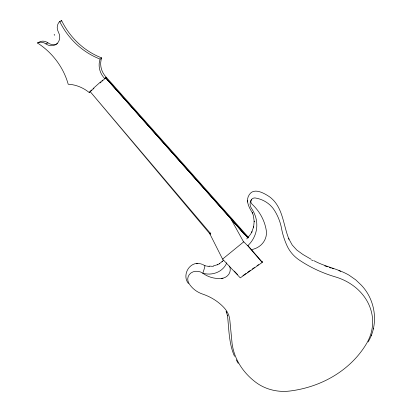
<?xml version="1.0" encoding="UTF-8"?>
<svg xmlns="http://www.w3.org/2000/svg" width="412" height="412" viewBox="0 0 412 412"><rect width="100%" height="100%" fill="white"/><g stroke="black" fill="none" stroke-linecap="round" stroke-linejoin="round"><path stroke-width="0.62" d="M210.784 232.955L209.77 233.707L222.573 259.107L240.278 277.863L262.181 262.47L262.248 261.249M246.737 238.909L250.434 234.454L251.969 231.786L251.691 232.306L253.73 226.574L253.596 227.177L254.204 221.115L254.235 221.728L253.365 215.605L252.381 212.623L252.556 213.138C249.265 207.839 245.125 200.824 249.239 194.737C253.952 187.218 264.169 193.213 269.582 196.833C283.198 206.881 283.023 224.921 288.977 239.212L288.73 238.661L292.216 245.001L296.805 250.063L303.026 254.554L310.926 259.148M368.117 341.919C378.963 324.115 375.553 299.931 361.231 285.083L355.777 279.892L349.052 275.175C338 268.691 325.011 266.765 313.769 260.616M371.212 335.626L371.428 334.946M373.277 328.961L373.499 328.246M223.319 260.266L222.017 261.754L222.423 261.352L219.179 263.865L219.601 263.654L217.315 264.818L217.68 264.638L213.493 265.9M100.131 82.9L106.353 77.338A18.37 17.186 53.3 0 1 101.671 57.896A73.001 67.599 68.8 0 1 61.62 20.6L59.709 21.506A8.976 8.142 58.2 0 0 58.427 32.141A9.795 8.817 56.4 0 1 57.108 43.6A9.795 8.817 56.4 0 1 45.928 43.914A8.843 7.926 54.1 0 0 37.471 42.992A64.674 56.877 48 0 1 68.207 84.233A34.464 31.245 43.9 0 1 89.239 92.556L93.977 88.359M89.239 92.556L90.213 91.66M100.739 81.787L92.988 88.657M101.882 80.767L102.645 80.088M90.645 90.722L91.531 89.94M222.573 259.107L243.76 241.798L247.906 245.985L262.181 262.47M262.202 262.073L247.947 245.603M104.869 78.702A18.525 17.319 53 0 1 100.131 59.107L101.671 57.896M242.925 275.623L246.052 273.429M247.617 272.327L250.223 270.499M252.304 269.031L254.389 267.568M256.995 265.735L258.556 264.638M45.928 43.914L47.931 42.833A9.708 8.75 56.7 0 0 57.433 43.677M37.471 42.992L39.542 41.916A8.77 7.869 54.3 0 1 47.931 42.833M251.289 249.677A19.112 17.443 6.5 0 0 266.25 230.318A49.904 45.408 11.6 0 0 252.015 204.12A3.914 3.636 4.6 0 1 251.305 199.872A3.914 3.636 4.6 0 1 255.43 197.997A27.125 24.895 5.8 0 1 274.418 210.331A57.968 52.762 10.4 0 1 281.52 228.366A92.231 82.781 -12.7 0 0 287.071 245.84A38.615 34.866 -5.2 0 0 299.4 260.127A138.072 125.907 -20.4 0 0 335.234 276.849A55.393 47.571 0.1 0 1 366.675 343.361A105.379 92.103 4.3 0 1 289.837 391.029A41.288 34.85 4.2 0 1 255.837 382.336A70.364 59.967 2.1 0 1 232.08 343.366L229.875 320.598A24.56 21.208 11.7 0 0 224.102 307.738A47.014 40.221 13.3 0 0 202.647 294.096A24.416 21.707 11.9 0 1 188.887 283.291A9.45 8.358 13.4 0 1 190.977 272.965A9.45 8.358 13.4 0 1 202.817 273.244A25.122 22.593 11.1 0 0 221.234 278.45L222.99 278.255M198.316 263.392C188.351 262.892 182.135 275.896 188.413 283.507M209.054 266.173L211.289 266.162M248.23 237.92L244.63 234.273L244.455 234.5L230.555 218.314L243.59 241.932M234.268 271.075L237.729 274.722M105.714 77.925L247.663 237.549M106.353 77.338L248.621 237.518M247.849 237.739L105.498 77.538L245.763 235.525M210.599 233.594L89.94 91.335L210.336 234.377M54.147 34.356L54.745 35.298M236.241 359.877L238.198 363.327M226.08 311.415L227.568 315.798L227.439 315.077C229.026 328.91 228.727 343.366 234.531 356.318M226.296 311.786L226.554 312.399M247.514 200.356L247.53 200.938M247.54 201.432L247.555 202.004M226.765 262.81A20.111 18.066 12.6 0 1 202.817 273.244A14.291 1.118 -68.8 0 0 204.501 265.586A9.244 8.219 13.4 0 0 202.709 264.535M229.515 266.064A10.382 9.265 10.6 0 1 221.234 278.45M100.131 59.107A73.645 68.171 68.5 0 1 59.709 21.506M196.565 263.773A9.244 8.219 13.4 0 1 197.59 263.634M198.636 263.603A9.244 8.219 13.4 0 1 200.721 263.86M201.226 263.989A9.244 8.219 13.4 0 1 202.23 264.329M213.478 266.167A19.673 17.757 12.5 0 1 211.691 266.353M209.281 266.368A19.673 17.757 12.5 0 1 206.87 266.111M206.273 266.003A19.673 17.757 12.5 0 1 205.088 265.74M333.54 268.815A134.812 123.286 -21.1 0 1 331.974 268.336M330.934 268.006A134.812 123.286 -21.1 0 1 329.384 267.496M327.324 266.785A134.812 123.286 -21.1 0 1 324.774 265.848M312.899 260.662A134.812 123.286 -21.1 0 1 311.457 259.931M338.901 270.627A54.209 46.798 -0.1 0 1 340.667 271.353M247.777 245.737A33.037 30.282 10.7 0 0 251.454 208.343A8.616 7.993 3.8 0 1 251.753 199.243M60.94 21.321A8.899 8.075 58.5 0 1 61.62 20.6"/></g></svg>
